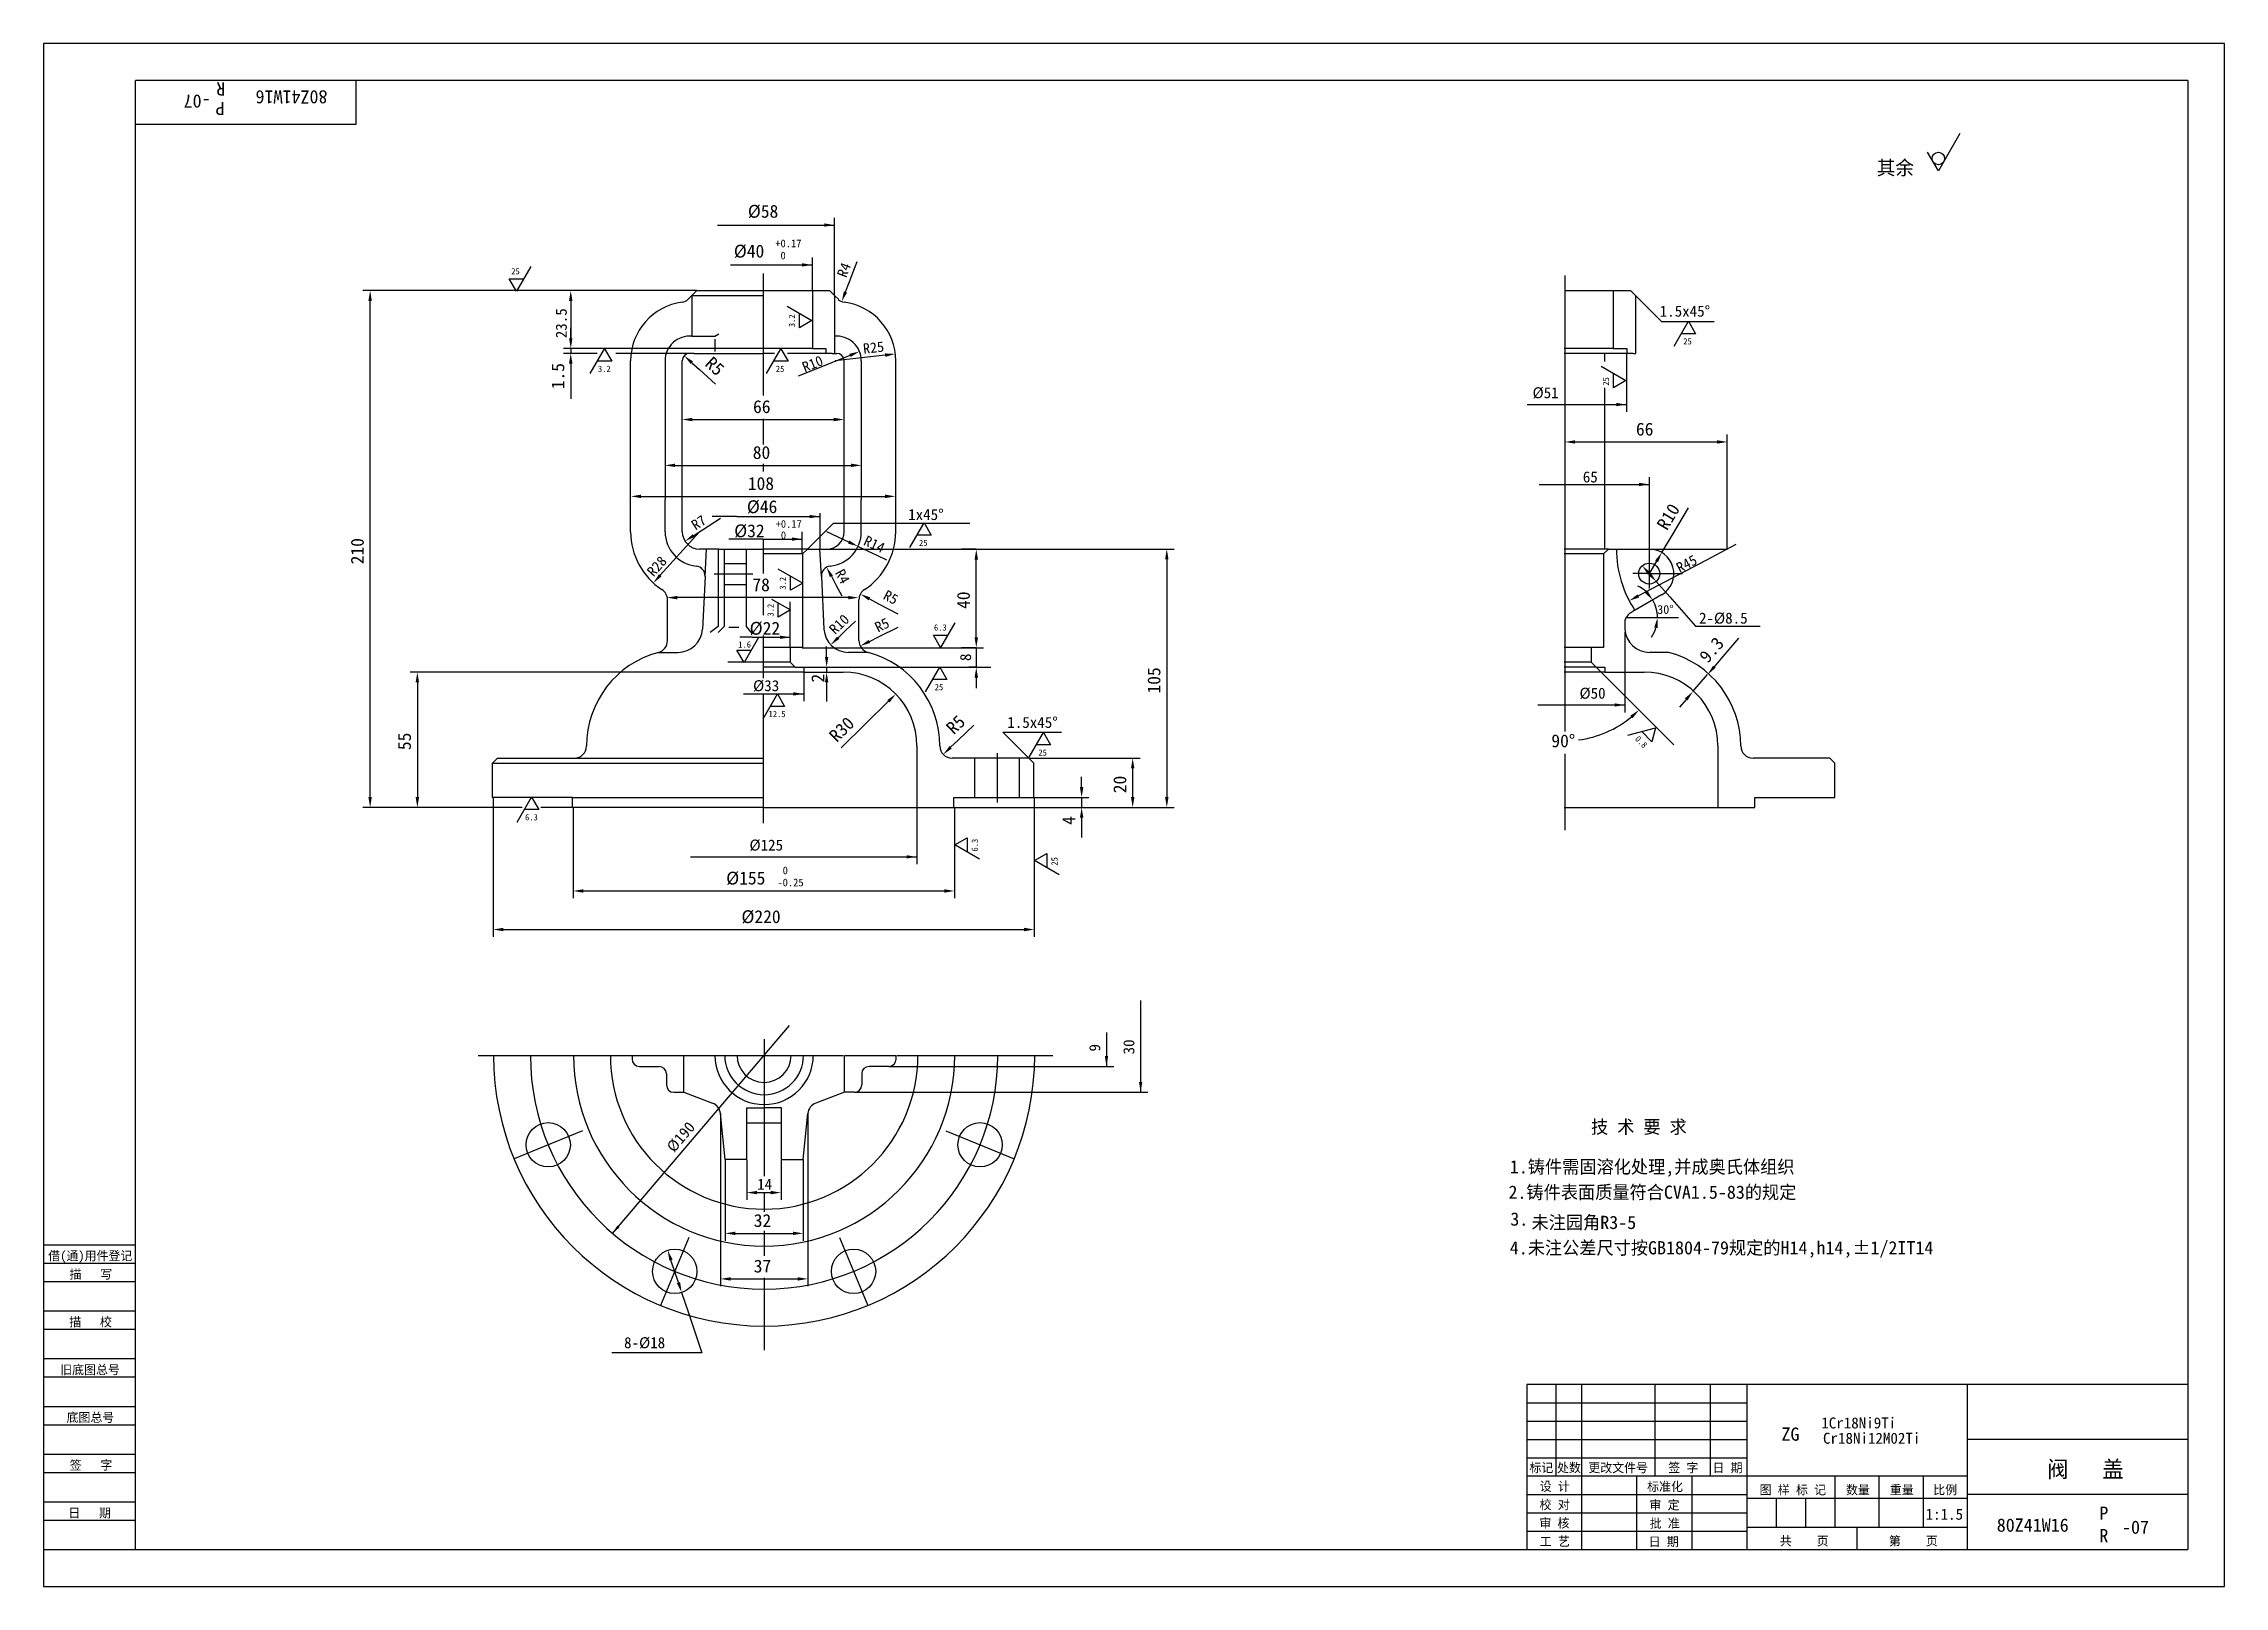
# Model space of a CAD drawing. Header units: metres. Extents: x 0 to 594, y 0 to 420.
import ezdxf

# ---------------------------------------------------------------- set-up
doc = ezdxf.new("R2010")
doc.units = ezdxf.units.M
for name, color, linetype in [('B', 3, 'Continuous'), ('C', 6, 'Continuous'), ('D', 1, 'Continuous'), ('FL', 5, 'Continuous'), ('T', 7, 'Continuous'), ('TL', 4, 'Continuous')]:
    doc.layers.add(name, color=color, linetype=linetype)

# ---------------------------------------------------------------- blocks, each defined once
blk = doc.blocks.new('TUKUN2')
at = {"layer": 'FL'}
for p, q in [((594, 420), (0, 420)), ((0, 420), (0, 0)), ((594, 0), (594, 420)), ((0, 83), (25, 83)), ((0, 75), (25, 75)), ((0, 70), (25, 70)), ((0, 62), (25, 62)), ((0, 57), (25, 57)), ((412, 30), (412, 55)), ((419, 10), (419, 55)), ((439, 30), (439, 55)), ((454, 30), (454, 55)), ((0, 49), (25, 49)), ((404, 50), (464, 50)), ((0, 44), (25, 44)), ((404, 45), (464, 45)), ((0, 36), (25, 36)), ((404, 40), (464, 40)), ((0, 31), (25, 31)), ((404, 35), (464, 35)), ((449, 10), (449, 30)), ((404, 25), (464, 25)), ((0, 23), (25, 23)), ((0, 18), (25, 18)), ((404, 20), (464, 20)), ((404, 15), (464, 15)), ((0, 0), (594, 0))]:
    blk.add_line(p, q, dxfattribs=at)
at = {"layer": 'TL'}
for p, q in [((584, 410), (25, 410)), ((25, 10), (25, 410)), ((85, 410), (85, 398)), ((584, 410), (584, 10)), ((85, 398), (25, 398)), ((0, 93), (25, 93)), ((0, 88), (25, 88)), ((584, 55), (404, 55)), ((404, 55), (404, 10)), ((464, 10), (464, 55)), ((524, 10), (524, 55)), ((584, 40), (524, 40)), ((524, 30), (404, 30)), ((434, 10), (434, 30)), ((488, 16), (488, 30)), ((500, 16), (500, 30)), ((512, 16), (512, 30)), ((464, 24), (524, 24)), ((472, 16), (472, 24)), ((480, 16), (480, 24)), ((584, 25), (524, 25)), ((524, 16), (464, 16)), ((494, 10), (494, 16)), ((0, 10), (584, 10))]:
    blk.add_line(p, q, dxfattribs=at)
at = {"layer": 'T'}
for s, p in [('借(通)用件登记', (1.26, 88.76)), ('描   写', (7.09, 83.76)), ('描   校', (6.98, 70.76)), ('旧底图总号', (4.52, 57.76)), ('底图总号', (6.25, 44.76)), ('签   字', (7.1, 31.76)), ('标记', (404.71, 31.07)), ('处数', (412.22, 31.07)), ('更改文件号', (420.75, 31.07)), ('签 字', (442.53, 31.07)), ('日 期', (454.57, 31.07)), ('校 对', (407.48, 20.99)), ('设 计', (407.5, 25.99)), ('标准化', (436.77, 25.93)), ('审 定', (437.39, 20.93)), ('图 样 标 记', (467.4, 25.04)), ('数量', (490.92, 25.04)), ('重量', (502.88, 25.04)), ('比例', (514.7, 25.04)), ('日   期', (6.72, 18.76)), ('审 核', (407.41, 15.99)), ('批 准', (437.46, 15.93)), ('工 艺', (407.52, 10.99)), ('日 期', (437.18, 10.93)), ('共    页', (472.91, 11.13)), ('第    页', (502.62, 11.13))]:
    blk.add_text(s, height=2.5, dxfattribs=at).set_placement(p)

msp = doc.modelspace()

# ---------------------------------------------------------------- linework, layer by layer
at = {"layer": 'B'}
for p, q in [((185.35, 278.49), (191.37, 278.49)), ((185.35, 272.75), (191.37, 272.75))]:
    msp.add_line(p, q, dxfattribs=at)
at = {"layer": 'C'}
for p, q in [((196, 357.45), (196, 324.23)), ((414.34, 356.91), (414.34, 232.71)), ((196, 317.88), (196, 310.9)), ((196, 305.62), (196, 303.5)), ((196, 284.89), (196, 275.73)), ((182.62, 275.62), (193.19, 275.62)), ((437.34, 275.71), (432.9, 275.71)), ((437.34, 275.71), (437.34, 271.67)), ((437.34, 275.71), (446.4, 275.71)), ((196, 269.18), (196, 264.43)), ((196, 258.84), (196, 247.23)), ((196, 242.96), (196, 207.77)), ((259.75, 226.8), (259.75, 213.41)), ((414.34, 226.67), (414.34, 205.89)), ((196.25, 148.99), (196.25, 111.69)), ((118.33, 144.57), (160.32, 144.57)), ((160.32, 144.57), (174.42, 144.57)), ((174.42, 144.57), (217.82, 144.57)), ((218.19, 144.57), (232.22, 144.57)), ((232.47, 144.57), (274.93, 144.57)), ((134.35, 118.93), (128.16, 116.37)), ((146.75, 124.06), (134.35, 118.93)), ((245.76, 124.06), (258.15, 118.93)), ((258.15, 118.93), (264.34, 116.37)), ((196.25, 107.31), (196.25, 101.95)), ((196.25, 96.75), (196.25, 90.02)), ((175.73, 95.02), (168.05, 76.48)), ((216.78, 95.02), (224.46, 76.48)), ((196.25, 84.04), (196.25, 64.27))]:
    msp.add_line(p, q, dxfattribs=at)
msp.add_arc((196.25, 144.57), 63.65, 180, 0, dxfattribs=at)
at = {"layer": 'D'}
for p, q in [((521.95, 395.5), (516.09, 385.36)), ((516.09, 385.36), (513.17, 390.43)), ((183.56, 370.61), (215.43, 370.61)), ((215.43, 351.42), (215.43, 372.61)), ((132.67, 359.33), (128.76, 352.57)), ((187.08, 359.76), (209.4, 359.76)), ((209.4, 352.76), (209.4, 361.76)), ((219.41, 355.01), (221.59, 360.69)), ((177.91, 352.76), (86.94, 352.76)), ((126.81, 355.95), (130.71, 355.95)), ((128.76, 352.57), (126.81, 355.95)), ((143.81, 352.75), (141.58, 352.75)), ((218.41, 352.39), (219.41, 355.01)), ((433.59, 351.42), (440.66, 344.35)), ((88.94, 214.87), (88.94, 349.96)), ((143.58, 349.95), (143.58, 339.8)), ((202.51, 348.5), (209.27, 344.6)), ((205.89, 342.65), (205.89, 346.55)), ((209.27, 344.6), (205.89, 342.65)), ((143.58, 339.8), (143.58, 342.6)), ((440.66, 344.35), (455.03, 344.35)), ((444.1, 337.66), (448, 344.42)), ((449.95, 341.04), (446.05, 341.04)), ((448, 344.42), (449.95, 341.04)), ((143.58, 337), (141.58, 337)), ((196.08, 337), (141.58, 337)), ((150.75, 335.68), (141.58, 335.68)), ((143.58, 337), (143.58, 335.68)), ((143.58, 332.88), (143.58, 330.08)), ((148.87, 330.18), (152.78, 336.94)), ((154.73, 333.56), (150.82, 333.56)), ((152.78, 336.94), (154.73, 333.56)), ((175.98, 335.68), (155.82, 335.68)), ((176.57, 333.14), (178.65, 331.26)), ((196.92, 330.18), (200.82, 336.94)), ((202.77, 333.56), (198.87, 333.56)), ((200.82, 336.94), (202.77, 333.56)), ((213.54, 332.66), (205.57, 329.44)), ((219.63, 335.13), (213.54, 332.66)), ((229.21, 335.2), (215.64, 333.62)), ((431.15, 335.62), (431.15, 319.74)), ((143.58, 330.08), (143.58, 323.32)), ((178.65, 331.26), (183.04, 327.29)), ((424.23, 332.17), (430.99, 328.27)), ((427.61, 326.32), (427.61, 330.22)), ((430.99, 328.27), (427.61, 326.32)), ((404.07, 321.74), (431.15, 321.74)), ((176.74, 317.67), (215.24, 317.67)), ((417.16, 311.56), (455.78, 311.56)), ((458.56, 282.41), (458.56, 312.77)), ((458.58, 309.15), (458.58, 313.56)), ((172.01, 305.19), (219.96, 305.19)), ((407.35, 299.99), (437.38, 299.99)), ((437.38, 275.67), (437.38, 301.99)), ((162.76, 296.75), (229.22, 296.75)), ((188.8, 291.25), (182.12, 291.25)), ((188.8, 291.25), (211.48, 291.25)), ((211.48, 282.41), (211.48, 292.18)), ((443.65, 286.27), (448.06, 293.65)), ((167.96, 275.26), (178.66, 287.1)), ((177.08, 286.08), (179.43, 287.6)), ((179.43, 287.6), (184.4, 290.81)), ((206.64, 281.08), (206.64, 287.11)), ((208.06, 282.41), (215.13, 289.48)), ((219.3, 284.31), (213.34, 287.1)), ((215.13, 289.48), (252.24, 289.48)), ((235.92, 282.8), (239.83, 289.56)), ((241.78, 286.18), (237.88, 286.18)), ((239.83, 289.56), (241.78, 286.18)), ((440.78, 281.46), (443.65, 286.27)), ((190.3, 285.11), (186.63, 285.11)), ((195.88, 285.11), (190.3, 285.11)), ((195.88, 285.11), (206.64, 285.11)), ((213.34, 282.41), (258.03, 282.41)), ((221.83, 283.13), (226.91, 280.75)), ((226.91, 280.75), (229.6, 279.49)), ((254.04, 282.34), (250.05, 282.34)), ((254.04, 258.34), (254.04, 279.54)), ((258.03, 282.41), (307.93, 282.41)), ((305.93, 279.61), (305.93, 214.86)), ((434.36, 269.63), (452.83, 279.39)), ((437.34, 282.41), (458.56, 282.41)), ((452.83, 279.39), (461.02, 283.71)), ((200.02, 277.03), (206.78, 273.12)), ((203.4, 271.17), (203.4, 275.07)), ((214.58, 274.99), (215.89, 272.52)), ((437.37, 275.68), (437.31, 275.75)), ((439.34, 279.06), (437.34, 275.71)), ((439.22, 273.57), (442.92, 269.36)), ((219.18, 269.18), (172.58, 269.18)), ((198.26, 268.8), (203.44, 265.82)), ((200.06, 263.87), (200.06, 267.77)), ((203.37, 260.39), (203.37, 268.01)), ((206.78, 273.12), (203.4, 271.17)), ((215.89, 272.52), (217.38, 269.7)), ((224.93, 268.84), (227.4, 267.53)), ((227.4, 267.53), (232.63, 264.74)), ((442.92, 269.36), (449.9, 261.41)), ((203.44, 265.82), (200.06, 263.87)), ((218.45, 260.2), (221.18, 262.8)), ((248.2, 262.35), (244.3, 255.59)), ((430.9, 263.73), (445.34, 263.73)), ((449.9, 261.41), (467.56, 261.41)), ((193.05, 258.39), (189.65, 258.39)), ((194.69, 258.28), (190.79, 251.52)), ((193.05, 258.39), (203.37, 258.39)), ((203.37, 255.61), (203.37, 260.39)), ((206.62, 255.54), (256.04, 255.54)), ((213.28, 253.04), (213.28, 255.84)), ((216.43, 258.26), (218.45, 260.2)), ((224.93, 257.25), (227.43, 258.5)), ((227.43, 258.5), (232.73, 261.14)), ((242.35, 258.97), (246.25, 258.97)), ((244.3, 255.59), (242.35, 258.97)), ((254.04, 255.54), (250.05, 255.54)), ((254.04, 255.54), (254.04, 250.23)), ((430.68, 259.77), (430.68, 237.95)), ((456.91, 252.48), (461.77, 258.1)), ((196, 251.59), (186.41, 251.59)), ((188.84, 254.9), (192.74, 254.9)), ((190.79, 251.52), (188.84, 254.9)), ((207.03, 250.24), (215.28, 250.24)), ((213.28, 250.24), (213.28, 248.91)), ((215.28, 250.24), (258.03, 250.24)), ((240.2, 243.53), (244.1, 250.29)), ((244.1, 250.29), (246.05, 246.91)), ((254.04, 250.23), (252.04, 250.23)), ((422.85, 250.28), (444.06, 229.06)), ((455.08, 250.36), (456.91, 252.48)), ((196, 248.91), (99.8, 248.91)), ((101.8, 246.11), (101.8, 214.87)), ((207.06, 248.91), (207.06, 240.96)), ((213.28, 246.11), (213.28, 243.31)), ((246.05, 246.91), (242.15, 246.91)), ((254.04, 247.43), (254.04, 244.63)), ((254.04, 244.63), (254.04, 244.54)), ((449.23, 243.59), (453.25, 248.24)), ((190.65, 242.96), (207.06, 242.96)), ((195.98, 236.19), (199.88, 242.95)), ((201.84, 239.57), (197.93, 239.57)), ((199.88, 242.95), (201.84, 239.57)), ((213.28, 243.31), (213.28, 240.89)), ((230.1, 240.95), (223.87, 234.81)), ((407.02, 239.95), (430.68, 239.95)), ((447.4, 241.47), (445.57, 239.35)), ((223.87, 234.81), (217.27, 228.32)), ((249.07, 230.38), (253.33, 234.49)), ((261.29, 232.53), (277.27, 232.53)), ((268.36, 225.46), (261.29, 232.53)), ((268.43, 225.7), (272.33, 232.46)), ((272.33, 232.46), (274.28, 229.08)), ((431.52, 231.7), (439.06, 233.72)), ((438.05, 229.95), (435.29, 232.71)), ((439.06, 233.72), (438.05, 229.95)), ((247.06, 228.43), (249.07, 230.38)), ((274.28, 229.08), (270.38, 229.08)), ((268.36, 225.46), (298.64, 225.46)), ((282.74, 217.6), (282.74, 220.4)), ((296.64, 214.86), (296.64, 222.66)), ((122.46, 214.75), (122.46, 176.82)), ((129.02, 208.09), (132.92, 214.85)), ((132.92, 214.85), (134.87, 211.47)), ((269.66, 214.8), (284.74, 214.8)), ((269.85, 214.75), (269.85, 176.82)), ((282.74, 214.8), (282.74, 212.06)), ((99.8, 212.07), (86.94, 212.07)), ((130.38, 212.07), (99.8, 212.07)), ((134.87, 211.47), (130.97, 211.47)), ((143.87, 212.07), (135.44, 212.07)), ((144.22, 211.92), (144.22, 187.32)), ((237.84, 211.92), (237.84, 196.6)), ((247.87, 212.06), (284.74, 212.06)), ((248.11, 211.92), (248.11, 187.32)), ((282.74, 209.26), (282.74, 206.46)), ((284.74, 212.06), (298.64, 212.06)), ((298.64, 212.06), (307.93, 212.06)), ((248.16, 201.84), (251.54, 203.79)), ((251.54, 203.79), (251.54, 199.89)), ((282.74, 206.46), (282.74, 203.87)), ((176.24, 198.6), (237.84, 198.6)), ((254.92, 197.94), (248.16, 201.84)), ((269.87, 197.6), (273.25, 199.55)), ((276.63, 193.7), (269.87, 197.6)), ((273.25, 199.55), (273.25, 195.65)), ((147.02, 189.32), (245.31, 189.32)), ((125.26, 178.82), (267.05, 178.82)), ((298.81, 159.54), (298.81, 134.52)), ((154.98, 96.11), (203.13, 152.65)), ((289.51, 150.76), (289.51, 141.55)), ((230.21, 141.55), (291.51, 141.55)), ((220.83, 134.52), (300.81, 134.52)), ((184.35, 128.77), (184.35, 81.7)), ((208.16, 128.77), (208.16, 81.7)), ((185.61, 116.21), (185.61, 94.1)), ((191.51, 116.01), (191.51, 105.2)), ((200.86, 116.01), (200.86, 105.2)), ((206.89, 116.21), (206.89, 94.1)), ((194.31, 107.2), (198.06, 107.2)), ((188.41, 96.1), (204.09, 96.1)), ((172.91, 82.7), (170.88, 88.83)), ((187.15, 83.7), (205.36, 83.7)), ((173.79, 80.04), (175.56, 74.73)), ((175.56, 74.73), (179.26, 63.57)), ((179.26, 63.57), (154.73, 63.57))]:
    msp.add_line(p, q, dxfattribs=at)
msp.add_circle((516.09, 388.74), 1.69, dxfattribs=at)
for centre, radius, start, end in [((429.98, 263.73), 9.6, 46.78, 63.55), ((429.98, 263.73), 9.6, 0, 30), ((429.98, 263.73), 9.6, 326.45, 343.22), ((414.34, 258.78), 28.59, 277.55, 309.39)]:
    msp.add_arc(centre, radius, start, end, dxfattribs=at)
for points in [[(212.63, 371.06), (215.43, 370.61), (212.63, 370.16)], [(206.6, 360.21), (209.4, 359.76), (206.6, 359.31)], [(88.47, 349.96), (89.4, 349.96), (88.94, 352.76)], [(143.11, 349.95), (144.05, 349.95), (143.58, 352.75)], [(218.84, 352.23), (217.97, 352.56), (217.4, 349.78)], [(143.11, 339.8), (144.05, 339.8), (143.58, 337)], [(143.11, 339.8), (144.05, 339.8), (143.58, 337)], [(143.11, 332.88), (144.05, 332.88), (143.58, 335.68)], [(176.26, 332.79), (176.88, 333.48), (174.49, 335.02)], [(219.81, 334.7), (219.46, 335.56), (222.23, 336.18)], [(229.26, 334.73), (229.15, 335.66), (231.99, 335.52)], [(428.35, 322.19), (431.15, 321.74), (428.35, 321.29)], [(176.74, 318.13), (176.74, 317.2), (173.94, 317.67)], [(215.24, 318.13), (215.24, 317.2), (218.04, 317.67)], [(417.16, 312.03), (417.16, 311.1), (414.36, 311.56)], [(455.78, 312.03), (455.78, 311.1), (458.58, 311.56)], [(172.01, 305.66), (172.01, 304.73), (169.21, 305.19)], [(219.96, 305.66), (219.96, 304.73), (222.76, 305.19)], [(162.76, 297.21), (162.76, 296.28), (159.96, 296.75)], [(229.22, 297.21), (229.22, 296.28), (232.02, 296.75)], [(434.58, 300.44), (437.38, 299.99), (434.58, 299.54)], [(208.68, 291.7), (211.48, 291.25), (208.68, 290.8)], [(177.33, 285.69), (176.82, 286.47), (174.72, 284.56)], [(203.84, 285.56), (206.64, 285.11), (203.84, 284.66)], [(219.1, 283.89), (219.49, 284.74), (221.83, 283.13)], [(253.57, 279.54), (254.51, 279.54), (254.04, 282.34)], [(305.47, 279.61), (306.4, 279.61), (305.93, 282.41)], [(439.74, 278.82), (438.94, 279.3), (440.78, 281.46)], [(168.31, 274.95), (167.62, 275.57), (166.09, 273.18)], [(214.17, 274.78), (214.99, 275.21), (213.27, 277.47)], [(436.96, 275.44), (437.66, 276.06), (435.46, 277.85)], [(437.02, 275.37), (437.72, 275.98), (439.22, 273.57)], [(172.58, 269.64), (172.58, 268.71), (169.78, 269.18)], [(219.18, 269.64), (219.18, 268.71), (221.98, 269.18)], [(224.71, 268.43), (225.15, 269.26), (222.46, 270.16)], [(434.58, 269.22), (434.14, 270.04), (431.88, 268.32)], [(436.92, 271.01), (436.19, 270.43), (438.29, 268.53)], [(438.71, 261.03), (439.63, 260.89), (439.58, 263.73)], [(200.57, 258.84), (203.37, 258.39), (200.57, 257.94)], [(216.75, 257.92), (216.11, 258.6), (214.4, 256.33)], [(225.13, 256.83), (224.72, 257.66), (222.42, 256)], [(253.57, 258.34), (254.51, 258.34), (254.04, 255.54)], [(212.81, 253.04), (213.74, 253.04), (213.28, 250.24)], [(253.57, 247.43), (254.51, 247.43), (254.04, 250.23)], [(454.73, 250.67), (455.43, 250.06), (453.25, 248.24)], [(101.33, 246.11), (102.27, 246.11), (101.8, 248.91)], [(212.81, 246.11), (213.74, 246.11), (213.28, 248.91)], [(447.05, 241.78), (447.75, 241.17), (449.23, 243.59)], [(204.25, 243.41), (207.06, 242.96), (204.25, 242.51)], [(230.43, 240.62), (229.78, 241.28), (232.1, 242.91)], [(427.88, 240.4), (430.68, 239.95), (427.88, 239.5)], [(432.17, 237.03), (432.8, 236.34), (434.56, 238.57)], [(247.38, 228.09), (246.74, 228.77), (245.05, 226.48)], [(296.17, 222.66), (297.11, 222.66), (296.64, 225.46)], [(88.47, 214.87), (89.4, 214.87), (88.94, 212.07)], [(101.33, 214.87), (102.27, 214.87), (101.8, 212.07)], [(282.27, 217.6), (283.21, 217.6), (282.74, 214.8)], [(296.17, 214.86), (297.11, 214.86), (296.64, 212.06)], [(305.47, 214.86), (306.4, 214.86), (305.93, 212.06)], [(282.27, 209.26), (283.21, 209.26), (282.74, 212.06)], [(235.04, 199.05), (237.84, 198.6), (235.04, 198.15)], [(147.02, 189.78), (147.02, 188.85), (144.22, 189.32)], [(245.31, 189.78), (245.31, 188.85), (248.11, 189.32)], [(125.26, 179.29), (125.26, 178.35), (122.46, 178.82)], [(267.05, 179.29), (267.05, 178.35), (269.85, 178.82)], [(289.96, 144.35), (289.51, 141.55), (289.06, 144.35)], [(299.26, 137.32), (298.81, 134.52), (298.36, 137.32)], [(194.31, 107.67), (194.31, 106.74), (191.51, 107.2)], [(198.06, 107.67), (198.06, 106.74), (200.86, 107.2)], [(156.28, 98.25), (154.98, 96.11), (156.88, 97.74)], [(188.41, 96.57), (188.41, 95.64), (185.61, 96.1)], [(204.09, 96.57), (204.09, 95.64), (206.89, 96.1)], [(170.43, 88.68), (171.32, 88.98), (170, 91.49)], [(187.15, 84.16), (187.15, 83.23), (184.35, 83.7)], [(205.36, 84.16), (205.36, 83.23), (208.16, 83.7)], [(172.47, 82.55), (173.36, 82.85), (173.79, 80.04)]]:
    msp.add_solid(points, dxfattribs=at)
at = {"layer": 'TL'}
for p, q in [((175.53, 350.39), (177.91, 352.76)), ((176.57, 351.42), (195.92, 351.42)), ((176.57, 351.42), (176.57, 340.39)), ((177.91, 352.76), (209.26, 352.76)), ((209.37, 352.76), (214.09, 352.76)), ((209.4, 352.76), (209.4, 337.02)), ((215.43, 351.42), (214.09, 352.76)), ((215.43, 351.42), (215.43, 337.02)), ((216.47, 350.39), (215.47, 351.38)), ((414.46, 352.76), (427.51, 352.76)), ((427.56, 352.76), (432.25, 352.76)), ((427.56, 352.76), (427.56, 337.02)), ((433.59, 351.42), (432.25, 352.76)), ((433.59, 351.42), (433.59, 337.02)), ((176.57, 340.34), (182.85, 340.34)), ((182.85, 340.34), (183.91, 340.99)), ((182.85, 339.5), (182.85, 336.21)), ((159.9, 287.1), (159.9, 333.67)), ((169.28, 333.67), (169.28, 295.8)), ((173.92, 335.68), (173.92, 335.68)), ((173.97, 287.1), (173.97, 333.67)), ((177.24, 335.68), (175.98, 335.68)), ((177.24, 335.68), (178.91, 335.68)), ((178.91, 335.68), (196, 335.68)), ((209.4, 337.02), (196, 337.02)), ((199.12, 335.68), (196, 335.68)), ((213.09, 335.68), (202.64, 335.68)), ((209.4, 337.02), (213.09, 337.02)), ((213.09, 337.02), (213.09, 335.68)), ((214.76, 335.68), (213.09, 335.68)), ((214.76, 335.68), (216.02, 335.68)), ((215.43, 337.02), (215.43, 335.68)), ((218.03, 287.1), (218.03, 333.67)), ((218.08, 335.68), (218.08, 335.68)), ((222.72, 333.67), (222.72, 295.8)), ((232.1, 287.1), (232.1, 333.67)), ((427.56, 337.02), (414.16, 337.02)), ((431.25, 335.68), (414.16, 335.68)), ((425.23, 333.46), (425.23, 335.63)), ((427.56, 337.02), (431.25, 337.02)), ((431.25, 337.02), (431.25, 335.68)), ((432.92, 335.68), (431.25, 335.68)), ((432.92, 335.68), (433.58, 335.68)), ((433.59, 337.02), (433.59, 335.68)), ((425.23, 282.53), (425.23, 326.25)), ((169.28, 287.1), (169.28, 295.8)), ((222.72, 287.1), (222.72, 295.8)), ((183.94, 282.41), (178.66, 282.41)), ((180.16, 274.97), (180.53, 282.45)), ((183.72, 282.43), (183.72, 261.3)), ((183.94, 282.41), (196, 282.41)), ((185.35, 282.43), (185.35, 261.3)), ((191.37, 282.43), (191.37, 261.3)), ((208.06, 282.41), (196, 282.41)), ((206.72, 281.07), (196, 281.07)), ((206.72, 281.07), (208.06, 282.41)), ((206.72, 281.07), (206.72, 255.61)), ((208.06, 282.41), (211.34, 282.41)), ((211.34, 282.41), (213.34, 282.41)), ((211.84, 274.97), (211.47, 282.45)), ((426.22, 282.41), (414.16, 282.41)), ((424.88, 281.07), (414.16, 281.07)), ((424.88, 281.07), (426.22, 282.41)), ((424.88, 281.07), (424.88, 255.61)), ((426.22, 282.41), (428.39, 282.41)), ((428.39, 282.41), (429.64, 282.41)), ((429.64, 282.41), (437.34, 282.41)), ((180.16, 274.97), (179.44, 260.62)), ((211.84, 274.97), (212.56, 260.62)), ((169.93, 257.49), (169.93, 268.59)), ((222.07, 257.49), (222.07, 268.59)), ((440.69, 269.91), (433.51, 265.76)), ((430.65, 262.01), (430.72, 260.62)), ((433.43, 265.72), (432.32, 265.08)), ((183.72, 261.3), (181.53, 259.69)), ((185.35, 261.3), (183.72, 259.69)), ((186.67, 261.16), (189.4, 261.16)), ((191.37, 261.3), (193, 259.34)), ((203.37, 255.61), (196, 255.61)), ((203.37, 255.61), (203.37, 251.59)), ((206.72, 255.61), (203.37, 255.61)), ((421.53, 255.61), (414.16, 255.61)), ((424.88, 255.61), (421.53, 255.61)), ((421.53, 255.61), (421.53, 251.59)), ((167.44, 254.26), (172.75, 254.26)), ((203.37, 251.59), (196, 251.59)), ((203.37, 250.25), (196, 250.25)), ((203.37, 251.59), (204.71, 250.25)), ((204.71, 250.25), (203.37, 250.25)), ((204.71, 250.25), (207.06, 250.25)), ((207.06, 250.25), (207.06, 248.91)), ((224.56, 254.26), (219.25, 254.26)), ((421.53, 251.59), (414.16, 251.59)), ((421.53, 250.25), (414.16, 250.25)), ((421.53, 251.59), (422.87, 250.25)), ((422.87, 250.25), (421.53, 250.25)), ((422.87, 250.25), (425.22, 250.25)), ((425.22, 250.25), (425.22, 248.91)), ((442.72, 254.26), (437.41, 254.26)), ((207.06, 248.91), (196, 248.91)), ((207.06, 248.91), (217.78, 248.91)), ((425.22, 248.91), (414.16, 248.91)), ((425.22, 248.91), (435.94, 248.91)), ((237.88, 228.81), (237.88, 212.06)), ((456.04, 228.81), (456.04, 212.06)), ((122.3, 224.12), (123.64, 225.46)), ((122.3, 224.12), (196.1, 224.12)), ((122.3, 214.74), (122.3, 224.12)), ((123.64, 225.46), (144.54, 225.46)), ((144.54, 225.46), (196.1, 225.46)), ((253.67, 225.46), (247.46, 225.46)), ((265.83, 225.46), (253.67, 225.46)), ((253.67, 214.84), (253.67, 225.36)), ((268.36, 225.46), (265.83, 225.46)), ((265.83, 214.84), (265.83, 225.36)), ((269.7, 224.12), (268.36, 225.46)), ((269.7, 214.74), (269.7, 224.12)), ((486.52, 225.46), (465.62, 225.46)), ((487.86, 224.12), (486.52, 225.46)), ((487.86, 214.74), (487.86, 224.12)), ((144.07, 214.74), (122.3, 214.74)), ((144.07, 214.74), (196.1, 214.74)), ((144.07, 212.06), (144.07, 214.74)), ((247.93, 212.06), (247.93, 214.74)), ((247.93, 214.74), (253.67, 214.74)), ((253.67, 214.74), (265.83, 214.74)), ((265.83, 214.74), (269.7, 214.74)), ((466.09, 214.74), (487.86, 214.74)), ((466.09, 212.06), (466.09, 214.74)), ((196, 212.06), (144.07, 212.06)), ((196, 212.06), (237.86, 212.06)), ((237.86, 212.06), (247.93, 212.06)), ((414.16, 212.06), (456.04, 212.06)), ((456.12, 212.06), (466.09, 212.06)), ((160.28, 144.57), (160.28, 143.56)), ((174.35, 134.52), (174.35, 144.57)), ((218.15, 134.52), (218.15, 144.57)), ((232.22, 143.56), (232.22, 144.57)), ((162.29, 141.55), (167.65, 141.55)), ((169.66, 139.54), (169.66, 136.53)), ((222.84, 139.54), (222.84, 136.53)), ((230.21, 141.55), (224.85, 141.55)), ((171.67, 134.52), (174.35, 134.52)), ((174.35, 134.52), (182.19, 131.57)), ((218.15, 134.52), (210.31, 131.57)), ((220.83, 134.52), (218.15, 134.52)), ((185.61, 116.21), (184.35, 128.77)), ((191.45, 126.2), (200.97, 126.2)), ((191.53, 130.28), (196.21, 130.28)), ((191.53, 116.21), (191.53, 130.28)), ((200.97, 130.28), (196.29, 130.28)), ((200.97, 116.21), (200.97, 130.28)), ((206.89, 116.21), (208.16, 128.77)), ((191.64, 116.21), (185.61, 116.21)), ((200.86, 116.21), (206.89, 116.21))]:
    msp.add_line(p, q, dxfattribs=at)
msp.add_lwpolyline([(173.97, 349.62, 0.17), (175.53, 350.39, 0.17)], format="xyb", dxfattribs=at)
for centre, radius in [((437.34, 275.71), 2.85), ((137.45, 120.21), 6.03), ((255.06, 120.21), 6.03), ((171.9, 85.76), 6.03), ((220.61, 85.76), 6.03)]:
    msp.add_circle(centre, radius, dxfattribs=at)
for centre, radius, start, end in [((175.98, 333.67), 16.08, 97.18, 180), ((218.36, 352.28), 2.68, 225, 262.82), ((216.02, 333.67), 16.08, 0, 82.82), ((175.98, 333.67), 6.7, 84.98, 180), ((216.02, 333.67), 6.7, 0, 95.02), ((175.98, 333.67), 2.01, 90, 180), ((216.02, 333.67), 2.01, 0, 90), ((178.66, 287.1), 18.76, 180, 236.88), ((178.66, 287.1), 9.38, 180, 264.36), ((178.66, 287.1), 4.69, 180, 270), ((213.34, 287.1), 4.69, 270, 0), ((213.34, 287.1), 9.38, 275.64, 0), ((213.34, 287.1), 18.76, 303.12, 0), ((458.54, 282.4), 30.15, 179.99, 213.61), ((437.34, 275.71), 6.7, 300.51, 90), ((177.48, 275.1), 2.68, 357.16, 84.36), ((214.52, 275.1), 2.68, 95.64, 182.84), ((166.58, 268.59), 3.35, 0, 56.88), ((225.42, 268.59), 3.35, 123.12, 180), ((434, 262.18), 3.35, 120, 182.84), ((166.58, 257.49), 3.35, 284.92, 0), ((172.75, 260.96), 6.7, 270, 357.16), ((219.25, 260.96), 6.7, 182.84, 270), ((225.42, 257.49), 3.35, 180, 255.08), ((437.41, 260.96), 6.7, 182.84, 270), ((174.22, 228.81), 26.33, 104.92, 180), ((217.78, 228.81), 26.33, 0, 75.08), ((435.94, 228.81), 26.33, 0, 75.08), ((217.78, 228.81), 20.1, 0, 90), ((435.94, 228.81), 20.1, 0, 90), ((144.54, 228.81), 3.35, 270, 0), ((247.46, 228.81), 3.35, 180, 270), ((465.62, 228.81), 3.35, 180, 270), ((196.25, 144.57), 73.7, 180, 0), ((196.25, 144.57), 51.92, 180, 0), ((196.25, 144.57), 41.88, 180, 0), ((162.29, 143.56), 2.01, 180, 270), ((196.25, 144.57), 13.4, 180, 0), ((196.25, 144.57), 10.72, 180, 0), ((196.25, 144.57), 7.37, 180, 0), ((230.21, 143.56), 2.01, 270, 0), ((167.65, 139.54), 2.01, 0, 90), ((224.85, 139.54), 2.01, 90, 180), ((171.67, 136.53), 2.01, 180, 270), ((181.01, 128.43), 3.35, 5.75, 69.37), ((211.49, 128.43), 3.35, 110.63, 174.25), ((220.83, 136.53), 2.01, 270, 0)]:
    msp.add_arc(centre, radius, start, end, dxfattribs=at)

# ---------------------------------------------------------------- block references
at = {"layer": 'D'}
msp.add_blockref('TUKUN2', (0, 0), dxfattribs=at)

# ---------------------------------------------------------------- texts
for s, height, rotation, p in [('-07', 3.6, 180, (45.48, 406.09)), ('P', 3.6, 180, (49.27, 404.15)), ('R', 3.6, 180, (49.48, 409.46)), ('80Z41W16', 3.6, 180, (77.32, 407.25)), ('R4', 2.8, 69.01, (218.6, 356.11)), ('23.5', 3, 90, (142.49, 339.8)), ('3.2', 1.7, 90, (204.66, 342.82)), ('R25', 2.8, 6.61, (223.37, 335.54)), ('1.5', 3.5, 90, (141.83, 325.91)), ('R5', 3.5, 317.88, (179.89, 332.5)), ('R10', 2.8, 22.03, (207.33, 330.48)), ('25', 1.7, 90, (426.38, 326.89)), ('R7', 2.8, 32.85, (177.59, 287.42)), ('R10', 3.5, 59.15, (442.19, 287.25)), ('210', 3.5, 90, (87.19, 278.25)), ('R14', 2.8, 334.93, (223.11, 283.66)), ('R28', 2.8, 47.9, (166.14, 274.67)), ('R45', 2.8, 27.85, (445.65, 275.85)), ('3.2', 1.7, 90, (202.17, 271.34)), ('R4', 2.8, 297.94, (215.47, 275.96)), ('3.2', 1.7, 90, (198.83, 264.04)), ('R5', 2.8, 331.91, (228.44, 268.92)), ('40', 3.5, 90, (252.29, 266.1)), ('R10', 2.8, 43.69, (215.58, 258.97)), ('R5', 2.8, 26.51, (227.29, 259.64)), ('9.3', 3.5, 49.16, (453.29, 251.14)), ('8', 3, 90, (252.62, 251.91)), ('105', 3.5, 90, (304.18, 243.07)), ('2', 3.5, 90, (212.62, 246.06)), ('55', 3.5, 90, (100.05, 227.66)), ('R30', 3.5, 44.55, (216.04, 229.56)), ('R5', 3.5, 44.02, (247.92, 231.7)), ('0.8', 1.7, 315, (433.34, 230.52)), ('20', 3.5, 90, (294.89, 215.93)), ('4', 3.5, 90, (280.99, 207.3)), ('6.3', 1.7, 90, (254.47, 200.06)), ('25', 1.7, 90, (276.18, 196.22)), ('30', 3, 90, (297.09, 144.82)), ('9', 3, 90, (287.8, 145.62)), ('%%c190', 3, 49.58, (171.72, 117.92))]:
    msp.add_text(s, height=height, rotation=rotation, dxfattribs=at).set_placement(p)
for s, height, p in [('其余', 3.9, (499.32, 384.26)), ('%%C58', 3.5, (191.82, 372.61)), ('%%C40', 3.5, (188, 361.76)), ('+0.17', 2.1, (199.28, 364.56)), (' 0', 2.1, (199.28, 361.27)), ('25', 1.7, (127.39, 357.18)), ('1.5x45%%d', 3, (440.19, 345.67)), ('25', 1.7, (446.62, 338.11)), ('3.2', 1.7, (150.99, 330.63)), ('25', 1.7, (199.44, 330.63)), ('66', 3.5, (193.24, 319.42)), ('%%C51', 3, (405.56, 323.46)), ('66', 3.5, (433.72, 313.31)), ('80', 3.5, (193.16, 306.94)), ('65', 3, (419.25, 300.54)), ('108', 3.5, (191.82, 298.5)), ('%%c46', 3.5, (191.55, 292.18)), ('1x45%%d', 3, (235.49, 290.3)), ('%%c32', 3.5, (188.1, 285.62)), ('+0.17', 2.1, (199.38, 288.2)), (' 0', 2.1, (199.38, 285.13)), ('25', 1.7, (238.45, 283.25)), ('78', 3.5, (193.05, 270.93)), ('%%c22', 3.5, (192.32, 259.09)), ('6.3', 1.7, (242.52, 260.2)), ('30%%d', 2.4, (439.53, 264.75)), ('2-%%C8.5', 3, (450.91, 262.1)), ('1.6', 1.7, (189.21, 255.57)), ('%%c33', 3, (193.25, 243.71)), ('25', 1.7, (242.73, 243.98)), ('%%C50', 3, (418.35, 241.66)), ('12.5', 1.7, (197.46, 236.64)), ('1.5x45%%d', 3, (262.49, 233.71)), ('90%%d', 3.5, (410.68, 228.44)), ('25', 1.7, (270.96, 226.15)), ('6.3', 1.7, (131.14, 208.54)), ('%%C125', 3, (192.26, 200.31)), ('%%C155', 3.5, (185.92, 191.07)), ('-0.25', 2.1, (199.87, 190.58)), (' 0', 2.1, (199.87, 193.87)), ('%%c220', 3.5, (190.07, 180.57)), ('技 术 要 求', 3.6, (421.49, 123.3)), ('1.铸件需固溶化处理,并成奥氏体组织', 3.6, (399.37, 112.43)), ('14', 3, (194.36, 107.97)), ('2.铸件表面质量符合CVA1.5-83的规定', 3.6, (399, 105.52)), ('32', 3.5, (193.42, 97.85)), ('3.', 3.6, (399.5, 98.2)), ('未注园角R3-5', 3.6, (405.27, 97.28)), ('4.未注公差尺寸按GB1804-79规定的H14,h14,%%p1/2IT14', 3.6, (399.36, 90.38)), ('37', 3.5, (193.42, 85.45)), ('8-%%c18', 3, (158.11, 64.84)), ('ZG', 3.6, (473.36, 39.65)), ('1Cr18Ni9Ti', 3, (484.2, 42.99)), ('Cr18Ni12M02Ti', 3, (484.67, 38.83)), ('阀   盖', 4.5, (545.71, 29.67)), ('1:1.5', 3, (512.62, 18.14)), ('80Z41W16', 3.6, (532, 14.88)), ('P', 3.6, (559.94, 18.14)), ('-07', 3.6, (566.12, 14.31)), ('R', 3.6, (559.94, 12.02))]:
    msp.add_text(s, height=height, dxfattribs=at).set_placement(p)

doc.saveas('drawing.dxf')
